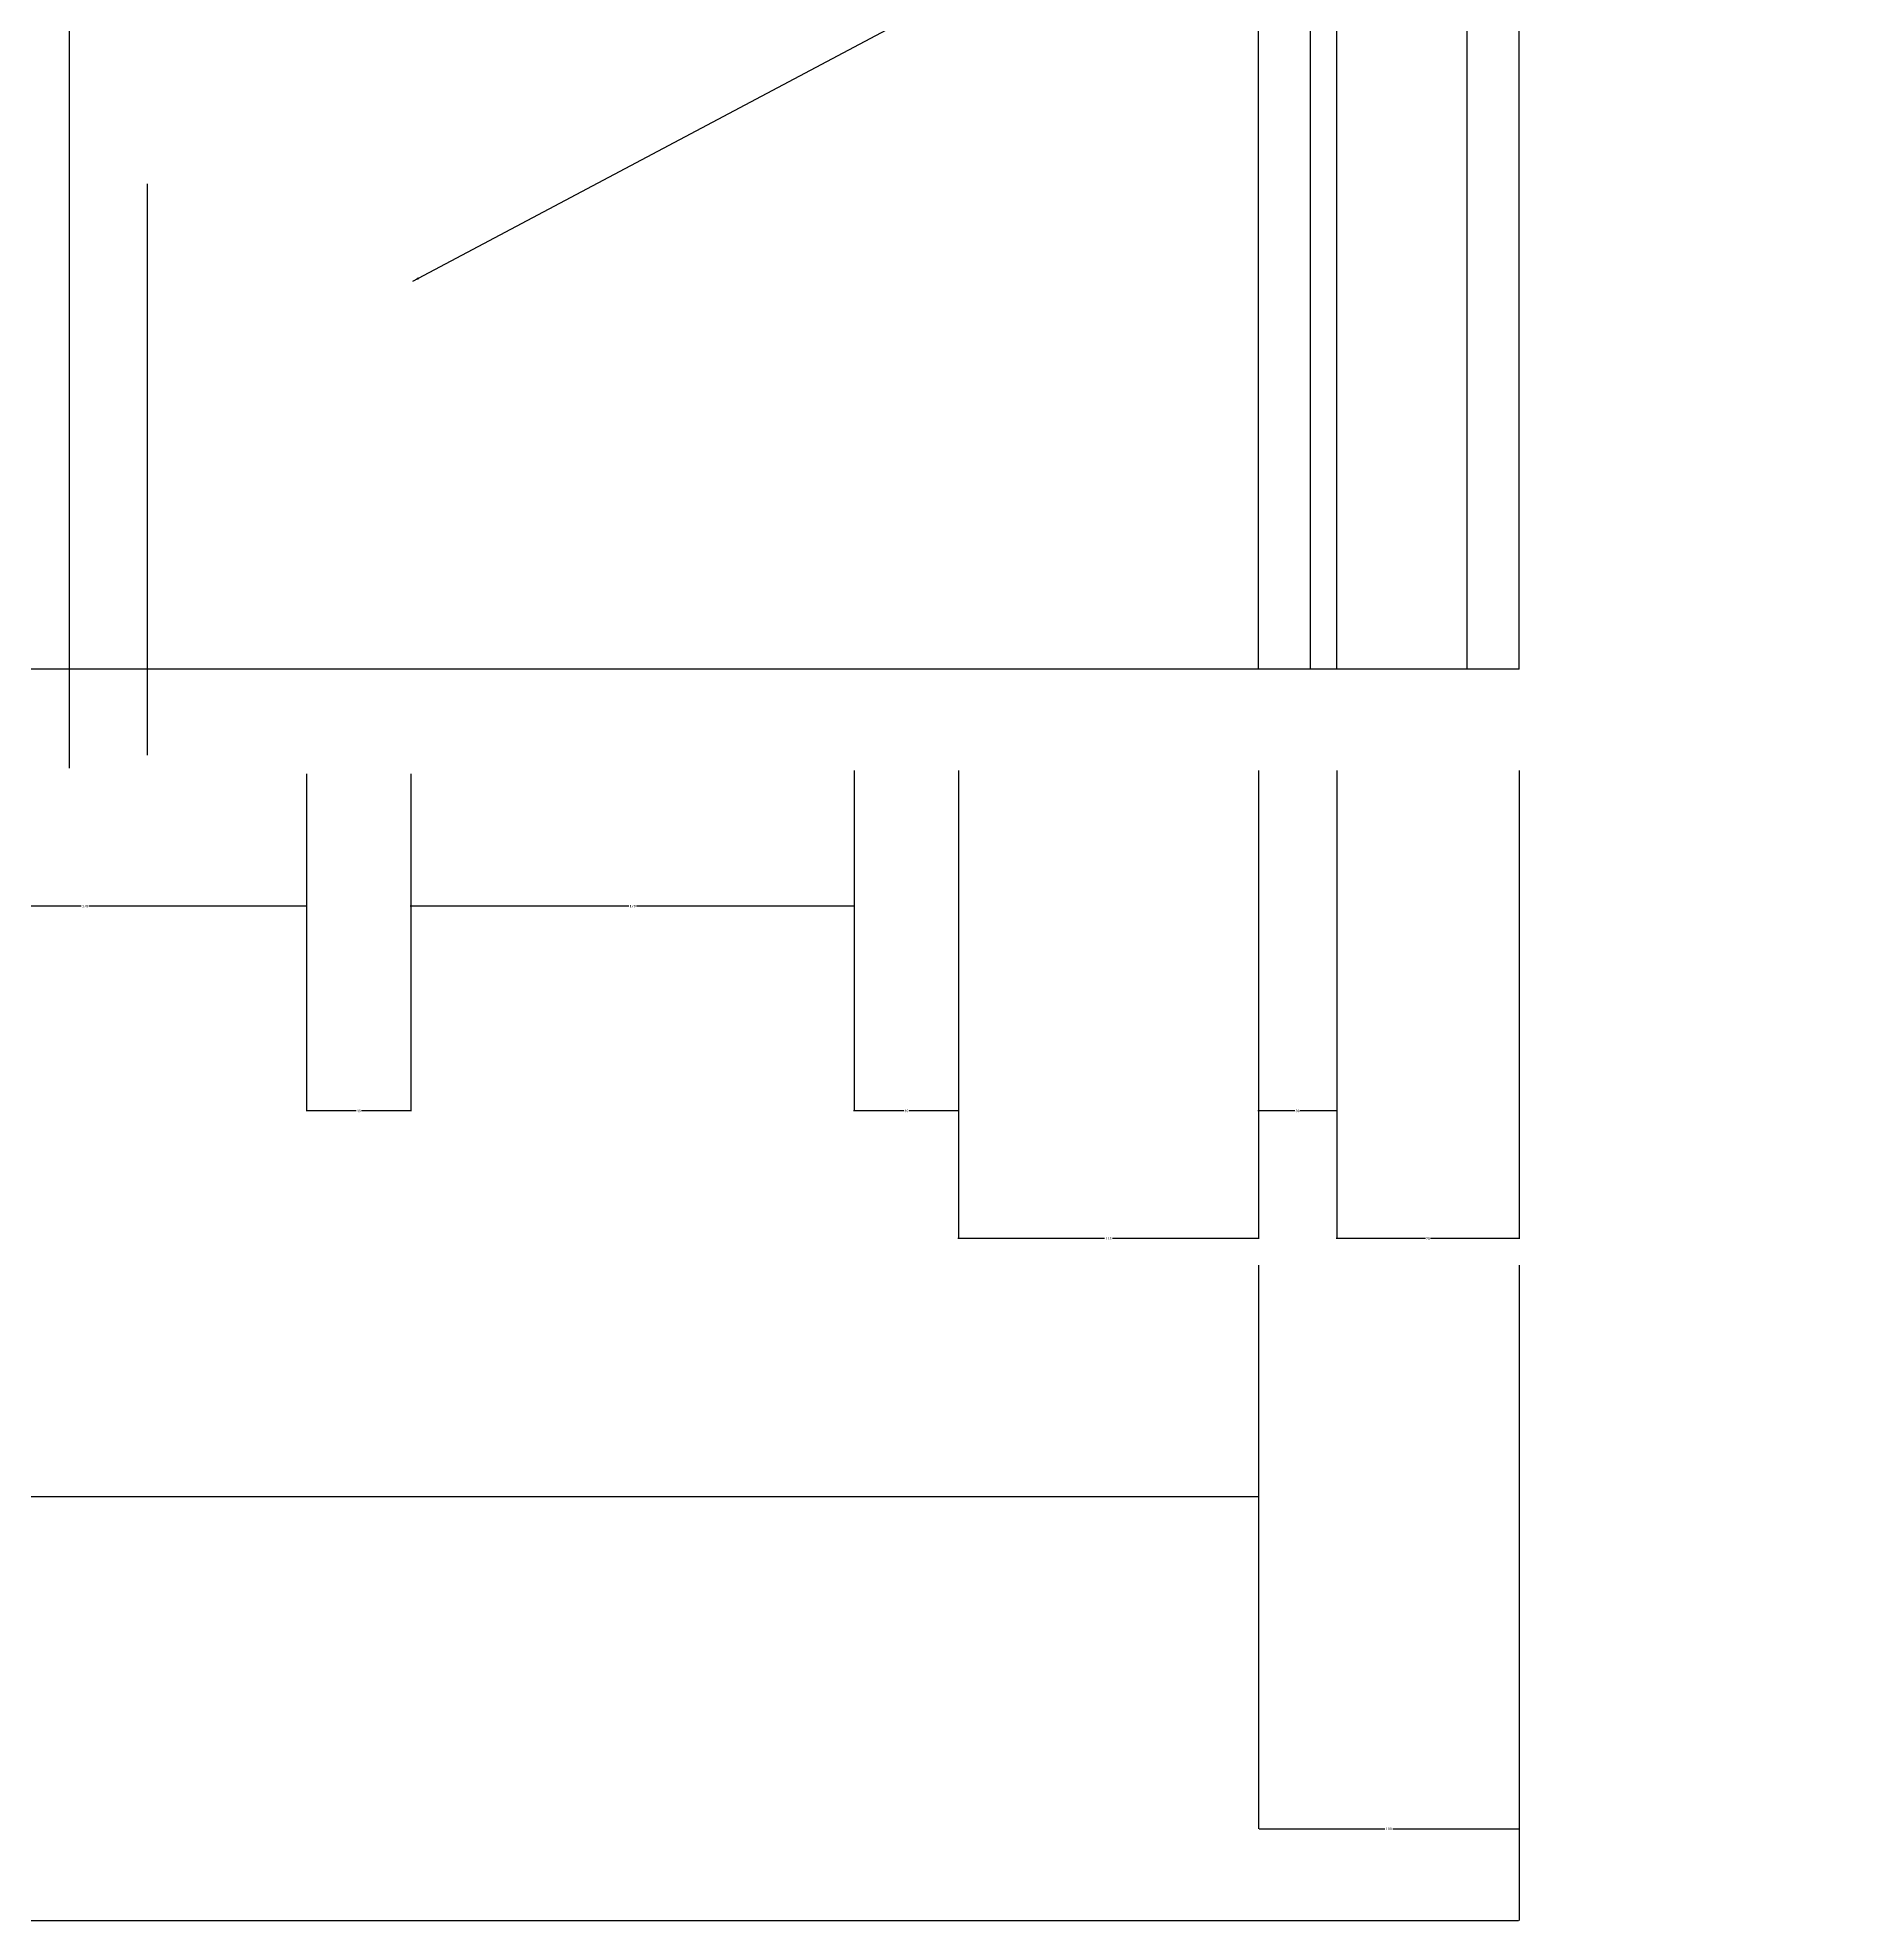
# Model space of a CAD drawing. Header units: metres. Extents: x 101 to 5257, y 290 to 7027.
# Drawn here: x 2060 to 2752, y 3264 to 3987 of the extents above; entities that cross this region are included whole.
import ezdxf

# ---------------------------------------------------------------- set-up
doc = ezdxf.new("R2010")
doc.units = ezdxf.units.M
for name, color, linetype in [('2', 2, 'Continuous'), ('3', 3, 'Continuous'), ('4', 4, 'Continuous'), ('DIM', 3, 'Continuous'), ('TEXT', 3, 'Continuous')]:
    doc.layers.add(name, color=color, linetype=linetype)
doc.dimstyles.get("Standard").update_dxf_attribs({"dimtxt": 2.5, "dimasz": 2.5, "dimexe": 1.25, "dimexo": 0.625, "dimtad": 1, "dimcen": 2.5, "dimazin": 3, "dimtfac": 1, "dimtmove": 0, "dimatfit": 3})

# ---------------------------------------------------------------- blocks, each defined once
blk = doc.blocks.new('*D5')
for p, q in [((2558.3, 3706.01), (2558.3, 3526.47)), ((2628.3, 3706.01), (2628.3, 3526.47)), ((2592.3, 3526.47), (2558.05, 3526.47)), ((2628.55, 3526.47), (2594.3, 3526.47))]:
    blk.add_line(p, q)
at = {"layer": 'Defpoints'}
for p in [(2558.3, 3706.01), (2628.3, 3706.01), (2628.3, 3526.47)]:
    blk.add_point(p, dxfattribs=at)
at = {"layer": 'DIM', "insert": (2593.3, 3526.47), "char_height": 1, "attachment_point": 5}
blk.add_mtext('70', dxfattribs=at)
blk = doc.blocks.new('*D6')
for p, q in [((2528.3, 3706.01), (2528.3, 3575.42)), ((2558.3, 3706.01), (2558.3, 3575.42)), ((2542.3, 3575.42), (2528.05, 3575.42)), ((2558.55, 3575.42), (2544.3, 3575.42))]:
    blk.add_line(p, q)
at = {"layer": 'Defpoints'}
for p in [(2528.3, 3706.01), (2558.3, 3706.01), (2558.3, 3575.42)]:
    blk.add_point(p, dxfattribs=at)
at = {"layer": 'DIM', "insert": (2543.3, 3575.42), "char_height": 1, "attachment_point": 5}
blk.add_mtext('30', dxfattribs=at)
blk = doc.blocks.new('*D11')
for p, q in [((1993.3, 3704.68), (1993.3, 3653.97)), ((2163.3, 3704.68), (2163.3, 3653.97)), ((2076.8, 3653.97), (1993.05, 3653.97)), ((2163.55, 3653.97), (2079.8, 3653.97))]:
    blk.add_line(p, q)
at = {"layer": 'Defpoints'}
for p in [(1993.3, 3704.68), (2163.3, 3704.68), (2163.3, 3653.97)]:
    blk.add_point(p, dxfattribs=at)
at = {"layer": 'DIM', "insert": (2078.3, 3653.97), "char_height": 1, "attachment_point": 5}
blk.add_mtext('170', dxfattribs=at)
blk = doc.blocks.new('*D12')
for p, q in [((2163.3, 3704.68), (2163.3, 3575.42)), ((2203.3, 3704.68), (2203.3, 3575.42)), ((2182.3, 3575.42), (2163.05, 3575.42)), ((2203.55, 3575.42), (2184.3, 3575.42))]:
    blk.add_line(p, q)
at = {"layer": 'Defpoints'}
for p in [(2163.3, 3704.68), (2203.3, 3704.68), (2203.3, 3575.42)]:
    blk.add_point(p, dxfattribs=at)
at = {"layer": 'DIM', "insert": (2183.3, 3575.42), "char_height": 1, "attachment_point": 5}
blk.add_mtext('40', dxfattribs=at)
blk = doc.blocks.new('*D13')
for p, q in [((2203.3, 3704.68), (2203.3, 3653.97)), ((2373.3, 3706.01), (2373.3, 3653.97)), ((2286.8, 3653.97), (2203.05, 3653.97)), ((2373.55, 3653.97), (2289.8, 3653.97))]:
    blk.add_line(p, q)
at = {"layer": 'Defpoints'}
for p in [(2203.3, 3704.68), (2373.3, 3706.01), (2373.3, 3653.97)]:
    blk.add_point(p, dxfattribs=at)
at = {"layer": 'DIM', "insert": (2288.3, 3653.97), "char_height": 1, "attachment_point": 5}
blk.add_mtext('170', dxfattribs=at)
blk = doc.blocks.new('*D14')
for p, q in [((2373.3, 3706.01), (2373.3, 3575.42)), ((2413.3, 3706.01), (2413.3, 3575.42)), ((2392.3, 3575.42), (2373.05, 3575.42)), ((2413.55, 3575.42), (2394.3, 3575.42))]:
    blk.add_line(p, q)
at = {"layer": 'Defpoints'}
for p in [(2373.3, 3706.01), (2413.3, 3706.01), (2413.3, 3575.42)]:
    blk.add_point(p, dxfattribs=at)
at = {"layer": 'DIM', "insert": (2393.3, 3575.42), "char_height": 1, "attachment_point": 5}
blk.add_mtext('40', dxfattribs=at)
blk = doc.blocks.new('*D15')
for p, q in [((2413.3, 3706.01), (2413.3, 3526.47)), ((2528.3, 3706.01), (2528.3, 3526.47)), ((2469.3, 3526.47), (2413.05, 3526.47)), ((2528.55, 3526.47), (2472.3, 3526.47))]:
    blk.add_line(p, q)
at = {"layer": 'Defpoints'}
for p in [(2413.3, 3706.01), (2528.3, 3706.01), (2528.3, 3526.47)]:
    blk.add_point(p, dxfattribs=at)
at = {"layer": 'DIM', "insert": (2470.8, 3526.47), "char_height": 1, "attachment_point": 5}
blk.add_mtext('115', dxfattribs=at)
blk = doc.blocks.new('*D27')
for p, q in [((628.3, 3305.31), (628.3, 3264.84)), ((2628.3, 3305.31), (2628.3, 3264.84)), ((628.55, 3264.84), (1626.3, 3264.84)), ((1630.3, 3264.84), (2628.05, 3264.84))]:
    blk.add_line(p, q)
at = {"layer": 'Defpoints'}
for p in [(628.3, 3305.31), (2628.3, 3305.31), (628.3, 3264.84)]:
    blk.add_point(p, dxfattribs=at)
at = {"layer": 'DIM', "insert": (1628.3, 3264.84), "char_height": 1, "attachment_point": 5}
blk.add_mtext('2000', dxfattribs=at)
blk = doc.blocks.new('*D28')
for p, q in [((728.3, 3516.21), (728.3, 3427.53)), ((2528.3, 3516.21), (2528.3, 3427.53)), ((728.55, 3427.53), (1626.3, 3427.53)), ((1630.3, 3427.53), (2528.05, 3427.53))]:
    blk.add_line(p, q)
at = {"layer": 'Defpoints'}
for p in [(728.3, 3516.21), (2528.3, 3516.21), (728.3, 3427.53)]:
    blk.add_point(p, dxfattribs=at)
at = {"layer": 'DIM', "insert": (1628.3, 3427.53), "char_height": 1, "attachment_point": 5}
blk.add_mtext('1800', dxfattribs=at)
blk = doc.blocks.new('*D38')
for p, q in [((2528.3, 3516.21), (2528.3, 3300.03)), ((2628.3, 3516.21), (2628.3, 3300.03)), ((2528.55, 3300.03), (2576.8, 3300.03)), ((2579.8, 3300.03), (2628.05, 3300.03))]:
    blk.add_line(p, q)
at = {"layer": 'Defpoints'}
for p in [(2528.3, 3516.21), (2628.3, 3516.21), (2528.3, 3300.03)]:
    blk.add_point(p, dxfattribs=at)
at = {"layer": 'DIM', "insert": (2578.3, 3300.03), "char_height": 1, "attachment_point": 5}
blk.add_mtext('100', dxfattribs=at)

msp = doc.modelspace()

# ---------------------------------------------------------------- linework, layer by layer
at = {"layer": '2'}
msp.add_line((2628.3, 3744.88), (628.3, 3744.88), dxfattribs=at)
at = {"layer": '3'}
for points in [[(2072.29, 3706.84), (2072.29, 6453.3), (2256.74, 6453.3)], [(2608.3, 3744.88), (2608.3, 6224.88), (648.3, 6224.88), (648.3, 3744.88)], [(2558.3, 3744.88), (2558.3, 6174.88), (698.3, 6174.88), (698.3, 3744.88)], [(2548.3, 3744.88), (2548.3, 6164.88), (708.3, 6164.88), (708.3, 3744.88)], [(2102.29, 3711.9), (2102.29, 3931.06)]]:
    msp.add_lwpolyline(points, dxfattribs=at)
at = {"layer": '4'}
for points in [[(2628.3, 3744.88), (2628.3, 6244.88), (628.3, 6244.88), (628.3, 3744.88)], [(2528.3, 3744.88), (2528.3, 6144.88), (1628.3, 6144.88), (1628.3, 3744.88)]]:
    msp.add_lwpolyline(points, dxfattribs=at)

# ---------------------------------------------------------------- dimensions: what is measured, and where the dimension line sits
at = {"layer": 'DIM'}
for base, p1, p2, picture, middle in [((2163.3, 3653.97), (2163.3, 3704.68), (1993.3, 3704.68), '*D11', (2078.3, 3653.97)), ((2203.3, 3575.42), (2203.3, 3704.68), (2163.3, 3704.68), '*D12', (2183.3, 3575.42)), ((2373.3, 3653.97), (2373.3, 3706.01), (2203.3, 3704.68), '*D13', (2288.3, 3653.97)), ((2413.3, 3575.42), (2413.3, 3706.01), (2373.3, 3706.01), '*D14', (2393.3, 3575.42)), ((2528.3, 3526.47), (2528.3, 3706.01), (2413.3, 3706.01), '*D15', (2470.8, 3526.47)), ((2558.3, 3575.42), (2558.3, 3706.01), (2528.3, 3706.01), '*D6', (2543.3, 3575.42)), ((2628.3, 3526.47), (2628.3, 3706.01), (2558.3, 3706.01), '*D5', (2593.3, 3526.47)), ((728.3, 3427.53), (728.3, 3516.21), (2528.3, 3516.21), '*D28', (1628.3, 3427.53)), ((2528.3, 3300.03), (2528.3, 3516.21), (2628.3, 3516.21), '*D38', (2578.3, 3300.03)), ((628.3, 3264.84), (628.3, 3305.31), (2628.3, 3305.31), '*D27', (1628.3, 3264.84))]:
    dim = msp.add_linear_dim(base=base, p1=p1, p2=p2, dimstyle='Standard', dxfattribs=at)
    dim.commit()
    dim.dimension.update_dxf_attribs({"geometry": picture, "text_midpoint": middle})

# ---------------------------------------------------------------- leaders
at = {"layer": 'TEXT'}
msp.add_leader([(2204.05, 3893.69), (2751.8, 4185.03)], dimstyle='Standard', dxfattribs=at)

doc.saveas('drawing.dxf')
